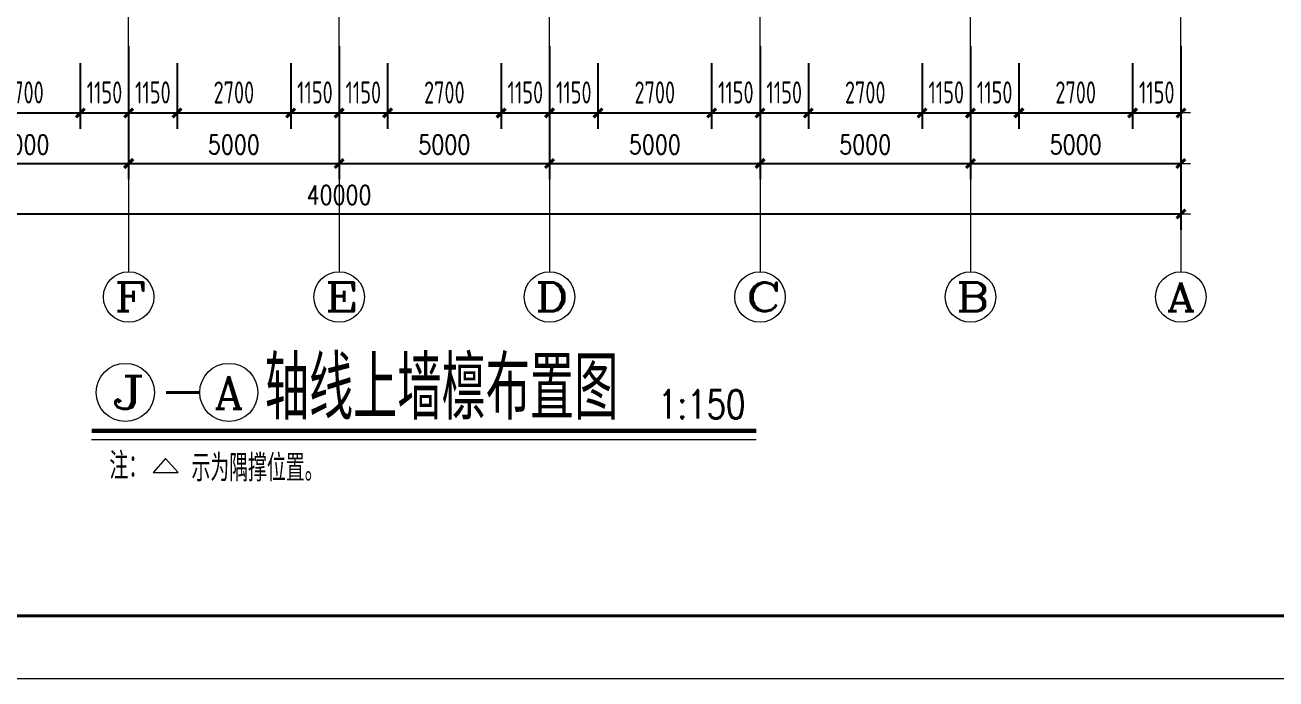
# Model space of a CAD drawing. Header units: millimetres. Extents: x 19781 to 898973, y -947928 to -267362.
# Drawn here: x 456020 to 485740, y -772565 to -757023 of the extents above; entities that cross this region are included whole.
import ezdxf

# ---------------------------------------------------------------- set-up
doc = ezdxf.new("R2010")
doc.units = ezdxf.units.MM
doc.header["$LTSCALE"] = 100
doc.linetypes.add('DOTE', pattern=[2.42, 2, -0.2, 0.02, -0.2])
doc.layers.get('0').update_dxf_attribs({"lineweight": 18})
for name, color, linetype, lineweight in [('5图框', 7, 'Continuous', 18), ('AXIS', 3, 'Continuous', 18), ('AXIS_TEXT', 7, 'Continuous', 18), ('BORDER', 7, 'Continuous', 18), ('DIM_SYMB', 3, 'Continuous', 18), ('DOTE', 1, 'DOTE', 18)]:
    doc.layers.add(name, color=color, linetype=linetype, lineweight=lineweight)
doc.styles.add('_TCH_AXIS', font='complex.shx', dxfattribs={"bigfont": 'gbcbig.shx'})
doc.styles.add('COMPLEX', font='complex.shx', dxfattribs={"bigfont": 'gbcbig.shx'})
doc.styles.add('dim_font', font='simplex.shx', dxfattribs={"width": 0.8, "bigfont": 'gbcbig.shx'})
doc.styles.add('hztxt', font='txt.shx', dxfattribs={"width": 0.7, "bigfont": 'hztxt.shx'})
doc.styles.add('TSSD_REIN', font='tssdeng.shx', dxfattribs={"width": 0.7, "bigfont": 'hztxt.shx'})
doc.dimstyles.new('DIMN150', dxfattribs={"dimscale": 1.5, "dimtxt": 300, "dimasz": 1, "dimexe": 250, "dimexo": 300, "dimgap": 150, "dimtad": 1, "dimdec": 0, "dimzin": 0, "dimdsep": 46, "dimtxsty": 'dim_font', "dimblk": '_CAXARROW', "dimcen": 0.09, "dimdle": 2, "dimclrt": 7, "dimadec": 0, "dimazin": 0, "dimtfac": 1, "dimtdec": 0, "dimtix": 1, "dimtmove": 2, "dimatfit": 3, "dimfxl": 1, "dimtolj": 1, "dimtzin": 0, "dimarcsym": 0})

# ---------------------------------------------------------------- blocks, each defined once
blk = doc.blocks.new('_AXISO')
blk.add_circle((0, 0), 0.5)
at = {"layer": 'AXIS_TEXT', "style": 'COMPLEX', "width": 1.04167}
blk.add_attdef('A', (-0.25, -0.28), '', height=0.56, dxfattribs=at)
blk = doc.blocks.new('_DIMX')
blk.add_line((-150, 0), (150, 0))
blk.add_lwpolyline([(-70, -70, 50, 50, 0), (70, 70, 50, 50, 0)], format="xyseb")
blk = doc.blocks.new('*X854')
at = {"layer": 'AXIS', "color": 0, "lineweight": -2, "transparency": 16777216}
for p, q in [((443482, -758727), (443482, -761889)), ((483482, -758727), (483482, -761889)), ((443483, -761514), (483480, -761514))]:
    blk.add_line(p, q, dxfattribs=at)
at = {"layer": 'AXIS', "color": 0, "lineweight": -2, "transparency": 16777216, "xscale": 1.5, "yscale": 1.5, "zscale": 1.5, "rotation": 180}
blk.add_blockref('_DIMX', (443482, -761514), dxfattribs=at)
at = {"layer": 'AXIS', "color": 0, "lineweight": -2, "transparency": 16777216, "xscale": 1.5, "yscale": 1.5, "zscale": 1.5}
blk.add_blockref('_DIMX', (483482, -761514), dxfattribs=at)
at = {"layer": 'AXIS', "color": 7, "transparency": 16777216, "insert": (463482, -761064), "char_height": 450, "width": 4834.29, "attachment_point": 5, "style": 'dim_font'}
blk.add_mtext('40000', dxfattribs=at)
blk = doc.blocks.new('_CAXARROW')
blk.add_hatch(color=0).paths.add_polyline_path([(0, 0), (-1, 0.125), (-1, -0.125)], flags=0)
blk = doc.blocks.new('*X857')
at = {"layer": 'AXIS', "color": 0, "lineweight": -2, "transparency": 16777216}
for p, q in [((453482, -757527), (453482, -760689)), ((458482, -757527), (458482, -760689)), ((453483, -760314), (458480, -760314))]:
    blk.add_line(p, q, dxfattribs=at)
at = {"layer": 'AXIS', "color": 0, "lineweight": -2, "transparency": 16777216, "xscale": 1.5, "yscale": 1.5, "zscale": 1.5, "rotation": 180}
blk.add_blockref('_DIMX', (453482, -760314), dxfattribs=at)
at = {"layer": 'AXIS', "color": 0, "lineweight": -2, "transparency": 16777216, "xscale": 1.5, "yscale": 1.5, "zscale": 1.5}
blk.add_blockref('_DIMX', (458482, -760314), dxfattribs=at)
at = {"layer": 'AXIS', "color": 7, "transparency": 16777216, "insert": (455982, -759864), "char_height": 450, "width": 3805.71, "attachment_point": 5, "style": 'dim_font'}
blk.add_mtext('5000', dxfattribs=at)
blk = doc.blocks.new('*X858')
at = {"layer": 'AXIS', "color": 0, "lineweight": -2, "transparency": 16777216}
for p, q in [((458482, -757527), (458482, -760689)), ((463482, -757527), (463482, -760689)), ((458483, -760314), (463480, -760314))]:
    blk.add_line(p, q, dxfattribs=at)
at = {"layer": 'AXIS', "color": 0, "lineweight": -2, "transparency": 16777216, "xscale": 1.5, "yscale": 1.5, "zscale": 1.5, "rotation": 180}
blk.add_blockref('_DIMX', (458482, -760314), dxfattribs=at)
at = {"layer": 'AXIS', "color": 0, "lineweight": -2, "transparency": 16777216, "xscale": 1.5, "yscale": 1.5, "zscale": 1.5}
blk.add_blockref('_DIMX', (463482, -760314), dxfattribs=at)
at = {"layer": 'AXIS', "color": 7, "transparency": 16777216, "insert": (460982, -759864), "char_height": 450, "width": 3805.71, "attachment_point": 5, "style": 'dim_font'}
blk.add_mtext('5000', dxfattribs=at)
blk = doc.blocks.new('*X859')
at = {"layer": 'AXIS', "color": 0, "lineweight": -2, "transparency": 16777216}
for p, q in [((463482, -757527), (463482, -760689)), ((468482, -757527), (468482, -760689)), ((463483, -760314), (468480, -760314))]:
    blk.add_line(p, q, dxfattribs=at)
at = {"layer": 'AXIS', "color": 0, "lineweight": -2, "transparency": 16777216, "xscale": 1.5, "yscale": 1.5, "zscale": 1.5, "rotation": 180}
blk.add_blockref('_DIMX', (463482, -760314), dxfattribs=at)
at = {"layer": 'AXIS', "color": 0, "lineweight": -2, "transparency": 16777216, "xscale": 1.5, "yscale": 1.5, "zscale": 1.5}
blk.add_blockref('_DIMX', (468482, -760314), dxfattribs=at)
at = {"layer": 'AXIS', "color": 7, "transparency": 16777216, "insert": (465982, -759864), "char_height": 450, "width": 3805.71, "attachment_point": 5, "style": 'dim_font'}
blk.add_mtext('5000', dxfattribs=at)
blk = doc.blocks.new('*X860')
at = {"layer": 'AXIS', "color": 0, "lineweight": -2, "transparency": 16777216}
for p, q in [((468482, -757527), (468482, -760689)), ((473482, -757527), (473482, -760689)), ((468483, -760314), (473480, -760314))]:
    blk.add_line(p, q, dxfattribs=at)
at = {"layer": 'AXIS', "color": 0, "lineweight": -2, "transparency": 16777216, "xscale": 1.5, "yscale": 1.5, "zscale": 1.5, "rotation": 180}
blk.add_blockref('_DIMX', (468482, -760314), dxfattribs=at)
at = {"layer": 'AXIS', "color": 0, "lineweight": -2, "transparency": 16777216, "xscale": 1.5, "yscale": 1.5, "zscale": 1.5}
blk.add_blockref('_DIMX', (473482, -760314), dxfattribs=at)
at = {"layer": 'AXIS', "color": 7, "transparency": 16777216, "insert": (470982, -759864), "char_height": 450, "width": 3805.71, "attachment_point": 5, "style": 'dim_font'}
blk.add_mtext('5000', dxfattribs=at)
blk = doc.blocks.new('*X861')
at = {"layer": 'AXIS', "color": 0, "lineweight": -2, "transparency": 16777216}
for p, q in [((473482, -757527), (473482, -760689)), ((478482, -757527), (478482, -760689)), ((473483, -760314), (478480, -760314))]:
    blk.add_line(p, q, dxfattribs=at)
at = {"layer": 'AXIS', "color": 0, "lineweight": -2, "transparency": 16777216, "xscale": 1.5, "yscale": 1.5, "zscale": 1.5, "rotation": 180}
blk.add_blockref('_DIMX', (473482, -760314), dxfattribs=at)
at = {"layer": 'AXIS', "color": 0, "lineweight": -2, "transparency": 16777216, "xscale": 1.5, "yscale": 1.5, "zscale": 1.5}
blk.add_blockref('_DIMX', (478482, -760314), dxfattribs=at)
at = {"layer": 'AXIS', "color": 7, "transparency": 16777216, "insert": (475982, -759864), "char_height": 450, "width": 3805.71, "attachment_point": 5, "style": 'dim_font'}
blk.add_mtext('5000', dxfattribs=at)
blk = doc.blocks.new('*X862')
at = {"layer": 'AXIS', "color": 0, "lineweight": -2, "transparency": 16777216}
for p, q in [((478482, -757527), (478482, -760689)), ((483482, -757527), (483482, -760689)), ((478483, -760314), (483480, -760314))]:
    blk.add_line(p, q, dxfattribs=at)
at = {"layer": 'AXIS', "color": 0, "lineweight": -2, "transparency": 16777216, "xscale": 1.5, "yscale": 1.5, "zscale": 1.5, "rotation": 180}
blk.add_blockref('_DIMX', (478482, -760314), dxfattribs=at)
at = {"layer": 'AXIS', "color": 0, "lineweight": -2, "transparency": 16777216, "xscale": 1.5, "yscale": 1.5, "zscale": 1.5}
blk.add_blockref('_DIMX', (483482, -760314), dxfattribs=at)
at = {"layer": 'AXIS', "color": 7, "transparency": 16777216, "insert": (480982, -759864), "char_height": 450, "width": 3805.71, "attachment_point": 5, "style": 'dim_font'}
blk.add_mtext('5000', dxfattribs=at)
blk = doc.blocks.new('*X864')
at = {"layer": 'AXIS', "color": 0, "lineweight": -2, "transparency": 16777216}
for p, q in [((457332, -757927), (457332, -759489)), ((458482, -757927), (458482, -759489)), ((457330, -759114), (457329, -759114)), ((457332, -759114), (458482, -759114)), ((458483, -759114), (458485, -759114))]:
    blk.add_line(p, q, dxfattribs=at)
at = {"layer": 'AXIS', "color": 0, "lineweight": -2, "transparency": 16777216, "xscale": 1.5, "yscale": 1.5, "zscale": 1.5}
blk.add_blockref('_DIMX', (457332, -759114), dxfattribs=at)
at = {"layer": 'AXIS', "color": 0, "lineweight": -2, "transparency": 16777216, "xscale": 1.5, "yscale": 1.5, "zscale": 1.5, "rotation": 180}
blk.add_blockref('_DIMX', (458482, -759114), dxfattribs=at)
at = {"layer": 'AXIS', "color": 7, "transparency": 16777216, "insert": (457907, -758626), "char_height": 525, "width": 3727.5, "attachment_point": 5, "style": 'TSSD_REIN'}
blk.add_mtext('1150', dxfattribs=at)
blk = doc.blocks.new('*X865')
at = {"layer": 'AXIS', "color": 0, "lineweight": -2, "transparency": 16777216}
for p, q in [((458482, -757927), (458482, -759489)), ((459632, -757927), (459632, -759489)), ((458480, -759114), (458479, -759114)), ((458482, -759114), (459632, -759114)), ((459633, -759114), (459635, -759114))]:
    blk.add_line(p, q, dxfattribs=at)
at = {"layer": 'AXIS', "color": 0, "lineweight": -2, "transparency": 16777216, "xscale": 1.5, "yscale": 1.5, "zscale": 1.5}
blk.add_blockref('_DIMX', (458482, -759114), dxfattribs=at)
at = {"layer": 'AXIS', "color": 0, "lineweight": -2, "transparency": 16777216, "xscale": 1.5, "yscale": 1.5, "zscale": 1.5, "rotation": 180}
blk.add_blockref('_DIMX', (459632, -759114), dxfattribs=at)
at = {"layer": 'AXIS', "color": 7, "transparency": 16777216, "insert": (459057, -758626), "char_height": 525, "width": 3727.5, "attachment_point": 5, "style": 'TSSD_REIN'}
blk.add_mtext('1150', dxfattribs=at)
blk = doc.blocks.new('*X866')
at = {"layer": 'AXIS', "color": 0, "lineweight": -2, "transparency": 16777216}
for p, q in [((459632, -757927), (459632, -759489)), ((462332, -757927), (462332, -759489)), ((459633, -759114), (462330, -759114))]:
    blk.add_line(p, q, dxfattribs=at)
at = {"layer": 'AXIS', "color": 0, "lineweight": -2, "transparency": 16777216, "xscale": 1.5, "yscale": 1.5, "zscale": 1.5, "rotation": 180}
blk.add_blockref('_DIMX', (459632, -759114), dxfattribs=at)
at = {"layer": 'AXIS', "color": 0, "lineweight": -2, "transparency": 16777216, "xscale": 1.5, "yscale": 1.5, "zscale": 1.5}
blk.add_blockref('_DIMX', (462332, -759114), dxfattribs=at)
at = {"layer": 'AXIS', "color": 7, "transparency": 16777216, "insert": (460982, -758626), "char_height": 525, "width": 3885, "attachment_point": 5, "style": 'TSSD_REIN'}
blk.add_mtext('2700', dxfattribs=at)
blk = doc.blocks.new('*X867')
at = {"layer": 'AXIS', "color": 0, "lineweight": -2, "transparency": 16777216}
for p, q in [((462332, -757927), (462332, -759489)), ((463482, -757927), (463482, -759489)), ((462330, -759114), (462329, -759114)), ((462332, -759114), (463482, -759114)), ((463483, -759114), (463485, -759114))]:
    blk.add_line(p, q, dxfattribs=at)
at = {"layer": 'AXIS', "color": 0, "lineweight": -2, "transparency": 16777216, "xscale": 1.5, "yscale": 1.5, "zscale": 1.5}
blk.add_blockref('_DIMX', (462332, -759114), dxfattribs=at)
at = {"layer": 'AXIS', "color": 0, "lineweight": -2, "transparency": 16777216, "xscale": 1.5, "yscale": 1.5, "zscale": 1.5, "rotation": 180}
blk.add_blockref('_DIMX', (463482, -759114), dxfattribs=at)
at = {"layer": 'AXIS', "color": 7, "transparency": 16777216, "insert": (462907, -758626), "char_height": 525, "width": 3727.5, "attachment_point": 5, "style": 'TSSD_REIN'}
blk.add_mtext('1150', dxfattribs=at)
blk = doc.blocks.new('*X868')
at = {"layer": 'AXIS', "color": 0, "lineweight": -2, "transparency": 16777216}
for p, q in [((463482, -757927), (463482, -759489)), ((464632, -757927), (464632, -759489)), ((463480, -759114), (463479, -759114)), ((463482, -759114), (464632, -759114)), ((464633, -759114), (464635, -759114))]:
    blk.add_line(p, q, dxfattribs=at)
at = {"layer": 'AXIS', "color": 0, "lineweight": -2, "transparency": 16777216, "xscale": 1.5, "yscale": 1.5, "zscale": 1.5}
blk.add_blockref('_DIMX', (463482, -759114), dxfattribs=at)
at = {"layer": 'AXIS', "color": 0, "lineweight": -2, "transparency": 16777216, "xscale": 1.5, "yscale": 1.5, "zscale": 1.5, "rotation": 180}
blk.add_blockref('_DIMX', (464632, -759114), dxfattribs=at)
at = {"layer": 'AXIS', "color": 7, "transparency": 16777216, "insert": (464057, -758626), "char_height": 525, "width": 3727.5, "attachment_point": 5, "style": 'TSSD_REIN'}
blk.add_mtext('1150', dxfattribs=at)
blk = doc.blocks.new('*X869')
at = {"layer": 'AXIS', "color": 0, "lineweight": -2, "transparency": 16777216}
for p, q in [((464632, -757927), (464632, -759489)), ((467332, -757927), (467332, -759489)), ((464633, -759114), (467330, -759114))]:
    blk.add_line(p, q, dxfattribs=at)
at = {"layer": 'AXIS', "color": 0, "lineweight": -2, "transparency": 16777216, "xscale": 1.5, "yscale": 1.5, "zscale": 1.5, "rotation": 180}
blk.add_blockref('_DIMX', (464632, -759114), dxfattribs=at)
at = {"layer": 'AXIS', "color": 0, "lineweight": -2, "transparency": 16777216, "xscale": 1.5, "yscale": 1.5, "zscale": 1.5}
blk.add_blockref('_DIMX', (467332, -759114), dxfattribs=at)
at = {"layer": 'AXIS', "color": 7, "transparency": 16777216, "insert": (465982, -758626), "char_height": 525, "width": 3885, "attachment_point": 5, "style": 'TSSD_REIN'}
blk.add_mtext('2700', dxfattribs=at)
blk = doc.blocks.new('*X870')
at = {"layer": 'AXIS', "color": 0, "lineweight": -2, "transparency": 16777216}
for p, q in [((467332, -757927), (467332, -759489)), ((468482, -757927), (468482, -759489)), ((467330, -759114), (467329, -759114)), ((467332, -759114), (468482, -759114)), ((468483, -759114), (468485, -759114))]:
    blk.add_line(p, q, dxfattribs=at)
at = {"layer": 'AXIS', "color": 0, "lineweight": -2, "transparency": 16777216, "xscale": 1.5, "yscale": 1.5, "zscale": 1.5}
blk.add_blockref('_DIMX', (467332, -759114), dxfattribs=at)
at = {"layer": 'AXIS', "color": 0, "lineweight": -2, "transparency": 16777216, "xscale": 1.5, "yscale": 1.5, "zscale": 1.5, "rotation": 180}
blk.add_blockref('_DIMX', (468482, -759114), dxfattribs=at)
at = {"layer": 'AXIS', "color": 7, "transparency": 16777216, "insert": (467907, -758626), "char_height": 525, "width": 3727.5, "attachment_point": 5, "style": 'TSSD_REIN'}
blk.add_mtext('1150', dxfattribs=at)
blk = doc.blocks.new('*X871')
at = {"layer": 'AXIS', "color": 0, "lineweight": -2, "transparency": 16777216}
for p, q in [((468482, -757927), (468482, -759489)), ((469632, -757927), (469632, -759489)), ((468480, -759114), (468479, -759114)), ((468482, -759114), (469632, -759114)), ((469633, -759114), (469635, -759114))]:
    blk.add_line(p, q, dxfattribs=at)
at = {"layer": 'AXIS', "color": 0, "lineweight": -2, "transparency": 16777216, "xscale": 1.5, "yscale": 1.5, "zscale": 1.5}
blk.add_blockref('_DIMX', (468482, -759114), dxfattribs=at)
at = {"layer": 'AXIS', "color": 0, "lineweight": -2, "transparency": 16777216, "xscale": 1.5, "yscale": 1.5, "zscale": 1.5, "rotation": 180}
blk.add_blockref('_DIMX', (469632, -759114), dxfattribs=at)
at = {"layer": 'AXIS', "color": 7, "transparency": 16777216, "insert": (469057, -758626), "char_height": 525, "width": 3727.5, "attachment_point": 5, "style": 'TSSD_REIN'}
blk.add_mtext('1150', dxfattribs=at)
blk = doc.blocks.new('*X872')
at = {"layer": 'AXIS', "color": 0, "lineweight": -2, "transparency": 16777216}
for p, q in [((469632, -757927), (469632, -759489)), ((472332, -757927), (472332, -759489)), ((469633, -759114), (472330, -759114))]:
    blk.add_line(p, q, dxfattribs=at)
at = {"layer": 'AXIS', "color": 0, "lineweight": -2, "transparency": 16777216, "xscale": 1.5, "yscale": 1.5, "zscale": 1.5, "rotation": 180}
blk.add_blockref('_DIMX', (469632, -759114), dxfattribs=at)
at = {"layer": 'AXIS', "color": 0, "lineweight": -2, "transparency": 16777216, "xscale": 1.5, "yscale": 1.5, "zscale": 1.5}
blk.add_blockref('_DIMX', (472332, -759114), dxfattribs=at)
at = {"layer": 'AXIS', "color": 7, "transparency": 16777216, "insert": (470982, -758626), "char_height": 525, "width": 3885, "attachment_point": 5, "style": 'TSSD_REIN'}
blk.add_mtext('2700', dxfattribs=at)
blk = doc.blocks.new('*X873')
at = {"layer": 'AXIS', "color": 0, "lineweight": -2, "transparency": 16777216}
for p, q in [((472332, -757927), (472332, -759489)), ((473482, -757927), (473482, -759489)), ((472330, -759114), (472329, -759114)), ((472332, -759114), (473482, -759114)), ((473483, -759114), (473485, -759114))]:
    blk.add_line(p, q, dxfattribs=at)
at = {"layer": 'AXIS', "color": 0, "lineweight": -2, "transparency": 16777216, "xscale": 1.5, "yscale": 1.5, "zscale": 1.5}
blk.add_blockref('_DIMX', (472332, -759114), dxfattribs=at)
at = {"layer": 'AXIS', "color": 0, "lineweight": -2, "transparency": 16777216, "xscale": 1.5, "yscale": 1.5, "zscale": 1.5, "rotation": 180}
blk.add_blockref('_DIMX', (473482, -759114), dxfattribs=at)
at = {"layer": 'AXIS', "color": 7, "transparency": 16777216, "insert": (472907, -758626), "char_height": 525, "width": 3727.5, "attachment_point": 5, "style": 'TSSD_REIN'}
blk.add_mtext('1150', dxfattribs=at)
blk = doc.blocks.new('*X874')
at = {"layer": 'AXIS', "color": 0, "lineweight": -2, "transparency": 16777216}
for p, q in [((478482, -757927), (478482, -759489)), ((479632, -757927), (479632, -759489)), ((478480, -759114), (478479, -759114)), ((478482, -759114), (479632, -759114)), ((479633, -759114), (479635, -759114))]:
    blk.add_line(p, q, dxfattribs=at)
at = {"layer": 'AXIS', "color": 0, "lineweight": -2, "transparency": 16777216, "xscale": 1.5, "yscale": 1.5, "zscale": 1.5}
blk.add_blockref('_DIMX', (478482, -759114), dxfattribs=at)
at = {"layer": 'AXIS', "color": 0, "lineweight": -2, "transparency": 16777216, "xscale": 1.5, "yscale": 1.5, "zscale": 1.5, "rotation": 180}
blk.add_blockref('_DIMX', (479632, -759114), dxfattribs=at)
at = {"layer": 'AXIS', "color": 7, "transparency": 16777216, "insert": (479057, -758626), "char_height": 525, "width": 3727.5, "attachment_point": 5, "style": 'TSSD_REIN'}
blk.add_mtext('1150', dxfattribs=at)
blk = doc.blocks.new('*X875')
at = {"layer": 'AXIS', "color": 0, "lineweight": -2, "transparency": 16777216}
for p, q in [((479632, -757927), (479632, -759489)), ((482332, -757927), (482332, -759489)), ((479633, -759114), (482330, -759114))]:
    blk.add_line(p, q, dxfattribs=at)
at = {"layer": 'AXIS', "color": 0, "lineweight": -2, "transparency": 16777216, "xscale": 1.5, "yscale": 1.5, "zscale": 1.5, "rotation": 180}
blk.add_blockref('_DIMX', (479632, -759114), dxfattribs=at)
at = {"layer": 'AXIS', "color": 0, "lineweight": -2, "transparency": 16777216, "xscale": 1.5, "yscale": 1.5, "zscale": 1.5}
blk.add_blockref('_DIMX', (482332, -759114), dxfattribs=at)
at = {"layer": 'AXIS', "color": 7, "transparency": 16777216, "insert": (480982, -758626), "char_height": 525, "width": 3885, "attachment_point": 5, "style": 'TSSD_REIN'}
blk.add_mtext('2700', dxfattribs=at)
blk = doc.blocks.new('*X876')
at = {"layer": 'AXIS', "color": 0, "lineweight": -2, "transparency": 16777216}
for p, q in [((482332, -757927), (482332, -759489)), ((483482, -757927), (483482, -759489)), ((482330, -759114), (482329, -759114)), ((482332, -759114), (483482, -759114)), ((483483, -759114), (483485, -759114))]:
    blk.add_line(p, q, dxfattribs=at)
at = {"layer": 'AXIS', "color": 0, "lineweight": -2, "transparency": 16777216, "xscale": 1.5, "yscale": 1.5, "zscale": 1.5}
blk.add_blockref('_DIMX', (482332, -759114), dxfattribs=at)
at = {"layer": 'AXIS', "color": 0, "lineweight": -2, "transparency": 16777216, "xscale": 1.5, "yscale": 1.5, "zscale": 1.5, "rotation": 180}
blk.add_blockref('_DIMX', (483482, -759114), dxfattribs=at)
at = {"layer": 'AXIS', "color": 7, "transparency": 16777216, "insert": (482907, -758626), "char_height": 525, "width": 3727.5, "attachment_point": 5, "style": 'TSSD_REIN'}
blk.add_mtext('1150', dxfattribs=at)
blk = doc.blocks.new('*X877')
at = {"layer": 'AXIS', "color": 0, "lineweight": -2, "transparency": 16777216}
for p, q in [((454632, -757927), (454632, -759489)), ((457332, -757927), (457332, -759489)), ((454633, -759114), (457330, -759114))]:
    blk.add_line(p, q, dxfattribs=at)
at = {"layer": 'AXIS', "color": 0, "lineweight": -2, "transparency": 16777216, "xscale": 1.5, "yscale": 1.5, "zscale": 1.5, "rotation": 180}
blk.add_blockref('_DIMX', (454632, -759114), dxfattribs=at)
at = {"layer": 'AXIS', "color": 0, "lineweight": -2, "transparency": 16777216, "xscale": 1.5, "yscale": 1.5, "zscale": 1.5}
blk.add_blockref('_DIMX', (457332, -759114), dxfattribs=at)
at = {"layer": 'AXIS', "color": 7, "transparency": 16777216, "insert": (455982, -758626), "char_height": 525, "width": 3885, "attachment_point": 5, "style": 'TSSD_REIN'}
blk.add_mtext('2700', dxfattribs=at)
blk = doc.blocks.new('*X1880')
at = {"layer": 'AXIS', "color": 0, "lineweight": -2, "transparency": 16777216}
for p, q in [((477332, -757927), (477332, -759489)), ((478482, -757927), (478482, -759489)), ((477330, -759114), (477329, -759114)), ((477332, -759114), (478482, -759114)), ((478483, -759114), (478485, -759114))]:
    blk.add_line(p, q, dxfattribs=at)
at = {"layer": 'AXIS', "color": 0, "lineweight": -2, "transparency": 16777216, "xscale": 1.5, "yscale": 1.5, "zscale": 1.5}
blk.add_blockref('_DIMX', (477332, -759114), dxfattribs=at)
at = {"layer": 'AXIS', "color": 0, "lineweight": -2, "transparency": 16777216, "xscale": 1.5, "yscale": 1.5, "zscale": 1.5, "rotation": 180}
blk.add_blockref('_DIMX', (478482, -759114), dxfattribs=at)
at = {"layer": 'AXIS', "color": 7, "transparency": 16777216, "insert": (477907, -758626), "char_height": 525, "width": 3727.5, "attachment_point": 5, "style": 'TSSD_REIN'}
blk.add_mtext('1150', dxfattribs=at)
blk = doc.blocks.new('*X1881')
at = {"layer": 'AXIS', "color": 0, "lineweight": -2, "transparency": 16777216}
for p, q in [((474632, -757927), (474632, -759489)), ((477332, -757927), (477332, -759489)), ((474633, -759114), (477330, -759114))]:
    blk.add_line(p, q, dxfattribs=at)
at = {"layer": 'AXIS', "color": 0, "lineweight": -2, "transparency": 16777216, "xscale": 1.5, "yscale": 1.5, "zscale": 1.5, "rotation": 180}
blk.add_blockref('_DIMX', (474632, -759114), dxfattribs=at)
at = {"layer": 'AXIS', "color": 0, "lineweight": -2, "transparency": 16777216, "xscale": 1.5, "yscale": 1.5, "zscale": 1.5}
blk.add_blockref('_DIMX', (477332, -759114), dxfattribs=at)
at = {"layer": 'AXIS', "color": 7, "transparency": 16777216, "insert": (475982, -758626), "char_height": 525, "width": 3885, "attachment_point": 5, "style": 'TSSD_REIN'}
blk.add_mtext('2700', dxfattribs=at)
blk = doc.blocks.new('*X1882')
at = {"layer": 'AXIS', "color": 0, "lineweight": -2, "transparency": 16777216}
for p, q in [((473482, -757927), (473482, -759489)), ((474632, -757927), (474632, -759489)), ((473480, -759114), (473479, -759114)), ((473482, -759114), (474632, -759114)), ((474633, -759114), (474635, -759114))]:
    blk.add_line(p, q, dxfattribs=at)
at = {"layer": 'AXIS', "color": 0, "lineweight": -2, "transparency": 16777216, "xscale": 1.5, "yscale": 1.5, "zscale": 1.5}
blk.add_blockref('_DIMX', (473482, -759114), dxfattribs=at)
at = {"layer": 'AXIS', "color": 0, "lineweight": -2, "transparency": 16777216, "xscale": 1.5, "yscale": 1.5, "zscale": 1.5, "rotation": 180}
blk.add_blockref('_DIMX', (474632, -759114), dxfattribs=at)
at = {"layer": 'AXIS', "color": 7, "transparency": 16777216, "insert": (474057, -758626), "char_height": 525, "width": 3727.5, "attachment_point": 5, "style": 'TSSD_REIN'}
blk.add_mtext('1150', dxfattribs=at)

msp = doc.modelspace()

# ---------------------------------------------------------------- linework, layer by layer
at = {"layer": '5图框'}
msp.add_lwpolyline([(459656.12, -767659.42), (459358.59, -767325.49), (459061.07, -767659.42)], close=True, dxfattribs=at)
at = {"layer": 'AXIS'}
for p, q in [((458481.71, -758298.53), (458481.71, -762885.53)), ((463481.71, -758298.53), (463481.71, -762885.53)), ((468481.71, -758298.53), (468481.71, -762885.53)), ((473481.71, -758298.53), (473481.71, -762885.53)), ((478481.71, -758298.53), (478481.71, -762885.53)), ((483481.71, -758298.53), (483481.71, -762885.53))]:
    msp.add_line(p, q, dxfattribs=at)
at = {"layer": 'BORDER'}
msp.add_lwpolyline([(431826, -772565), (431826, -709565), (543276, -709565), (543276, -772565)], close=True, dxfattribs=at)
msp.add_lwpolyline([(435576, -771065, 75, 75, 0), (435576, -711065, 75, 75, 0), (541776, -711065, 75, 75, 0), (541776, -771065, 75, 75, 0)], format="xyseb", close=True, dxfattribs=at)
at = {"layer": 'DIM_SYMB'}
msp.add_lwpolyline([(457602.2, -766665.32, 105, 105, 0), (473391.14, -766665.32, 105, 105, 0)], format="xyseb", dxfattribs=at)
msp.add_lwpolyline([(457602.2, -766875.32), (473391.14, -766875.32)], dxfattribs=at)
at = {"layer": 'DOTE', "linetype": 'DOTE', "ltscale": 10}
for p, q in [((463481.71, -758298.53), (463481.71, -742619.54)), ((458481.71, -758298.53), (458481.71, -743019.53)), ((468481.71, -758298.53), (468481.71, -743019.53)), ((473481.71, -758298.53), (473481.71, -744819.53)), ((478481.71, -758298.53), (478481.71, -744819.53)), ((483481.71, -758298.53), (483481.71, -744819.53))]:
    msp.add_line(p, q, dxfattribs=at)

# ---------------------------------------------------------------- block references
at = {"layer": 'AXIS'}
ref = msp.add_blockref('_AXISO', (458481.71, -763485.53), dxfattribs=dict(at, xscale=1200, yscale=1200, zscale=1200))
ref.add_attrib('A', 'F', (458142.29, -763824.94), dxfattribs={"layer": 'AXIS_TEXT', "height": 678.82, "style": '_TCH_AXIS', "width": 1.3125})
ref = msp.add_blockref('_AXISO', (463481.71, -763485.53), dxfattribs=dict(at, xscale=1200, yscale=1200, zscale=1200))
ref.add_attrib('A', 'E', (463142.29, -763824.94), dxfattribs={"layer": 'AXIS_TEXT', "height": 678.82, "style": '_TCH_AXIS', "width": 1.3125})
ref = msp.add_blockref('_AXISO', (468481.71, -763485.53), dxfattribs=dict(at, xscale=1200, yscale=1200, zscale=1200))
ref.add_attrib('A', 'D', (468142.29, -763824.94), dxfattribs={"layer": 'AXIS_TEXT', "height": 678.82, "style": '_TCH_AXIS', "width": 1.23529})
ref = msp.add_blockref('_AXISO', (473481.71, -763485.53), dxfattribs=dict(at, xscale=1200, yscale=1200, zscale=1200))
ref.add_attrib('A', 'C', (473142.29, -763824.94), dxfattribs={"layer": 'AXIS_TEXT', "height": 678.82, "style": '_TCH_AXIS', "width": 1.4})
ref = msp.add_blockref('_AXISO', (478481.71, -763485.53), dxfattribs=dict(at, xscale=1200, yscale=1200, zscale=1200))
ref.add_attrib('A', 'B', (478142.29, -763824.94), dxfattribs={"layer": 'AXIS_TEXT', "height": 678.82, "style": '_TCH_AXIS', "width": 1.23529})
ref = msp.add_blockref('_AXISO', (483481.71, -763485.53), dxfattribs=dict(at, xscale=1200, yscale=1200, zscale=1200))
ref.add_attrib('A', 'A', (483142.29, -763824.94), dxfattribs={"layer": 'AXIS_TEXT', "height": 678.82, "style": '_TCH_AXIS', "width": 1.16667})
at = {"layer": 'AXIS', "color": 3}
ref = msp.add_blockref('_AXISO', (458402.77, -765755.25), dxfattribs=dict(at, xscale=1382.469119999907, yscale=1382.469119999907, zscale=1382.469119999907))
ref.add_attrib('A', 'J', (458057.15, -766142.34), dxfattribs={"layer": 'AXIS_TEXT', "height": 774.18, "style": 'COMPLEX', "width": 1.70455})
at = {"layer": 'AXIS', "color": 3, "xscale": 1382.469119999907, "yscale": 1382.469119999907, "zscale": 1382.469119999907}
msp.add_blockref('_AXISO', (460861.96, -765755.25), dxfattribs=at).add_auto_attribs({'A': 'A'})

# ---------------------------------------------------------------- texts
at = {"style": 'hztxt', "width": 0.8}
msp.add_text('1:150', height=675, dxfattribs=at).set_placement((471055.65, -766374.63))
at = {"layer": '5图框', "style": 'hztxt', "width": 0.7}
for s, height, p in [('轴线上墙檩布置图', 1500, (461715.95, -766401.86)), ('-', 1500, (459194.95, -766401.86)), ('注：', 640.32, (458025.61, -767820.95))]:
    msp.add_text(s, height=height, dxfattribs=at).set_placement(p)
at = {"layer": '5图框', "insert": (458775.9, -767870.53), "char_height": 640.32, "width": 5529.7788, "attachment_point": 7, "style": 'hztxt'}
msp.add_mtext('   示为隅撑位置。', dxfattribs=at)

# ---------------------------------------------------------------- dimensions: what is measured, and where the dimension line sits
at = {"layer": 'AXIS'}
for base, p1, p2, override, picture, middle in [((458481.71, -760313.53), (453481.71, -757076.53), (458481.71, -757076.53), {"dimsah": 1, "dimtzin": 0}, '*X857', (455981.71, -759863.53)), ((463481.71, -760313.53), (458481.71, -757076.53), (463481.71, -757076.53), {"dimsah": 1, "dimtzin": 0}, '*X858', (460981.71, -759863.53)), ((468481.71, -760313.53), (463481.71, -757076.53), (468481.71, -757076.53), {"dimsah": 1, "dimtzin": 0}, '*X859', (465981.71, -759863.53)), ((473481.71, -760313.53), (468481.71, -757076.53), (473481.71, -757076.53), {"dimsah": 1, "dimtzin": 0}, '*X860', (470981.71, -759863.53)), ((478481.71, -760313.53), (473481.71, -757076.53), (478481.71, -757076.53), {"dimsah": 1, "dimtzin": 0}, '*X861', (475981.71, -759863.53)), ((483481.71, -760313.53), (478481.71, -757076.53), (483481.71, -757076.53), {"dimsah": 1, "dimtzin": 0}, '*X862', (480981.71, -759863.53)), ((457331.71, -759113.53), (454631.71, -757476.53), (457331.71, -757476.53), {"dimtxt": 350, "dimtxsty": 'TSSD_REIN', "dimsah": 1, "dimtzin": 0}, '*X877', (455981.71, -758626.03)), ((458481.71, -759113.53), (457331.71, -757476.53), (458481.71, -757476.53), {"dimtxt": 350, "dimtxsty": 'TSSD_REIN', "dimsah": 1, "dimtzin": 0}, '*X864', (457906.71, -758626.03)), ((462331.71, -759113.53), (459631.71, -757476.53), (462331.71, -757476.53), {"dimtxt": 350, "dimtxsty": 'TSSD_REIN', "dimsah": 1, "dimtzin": 0}, '*X866', (460981.71, -758626.03)), ((468481.71, -759113.53), (467331.71, -757476.53), (468481.71, -757476.53), {"dimtxt": 350, "dimtxsty": 'TSSD_REIN', "dimsah": 1, "dimtzin": 0}, '*X870', (467906.71, -758626.03)), ((469631.71, -759113.53), (468481.71, -757476.53), (469631.71, -757476.53), {"dimtxt": 350, "dimtxsty": 'TSSD_REIN', "dimsah": 1, "dimtzin": 0}, '*X871', (469056.71, -758626.03)), ((474631.71, -759113.53), (473481.71, -757476.53), (474631.71, -757476.53), {"dimtxt": 350, "dimtxsty": 'TSSD_REIN', "dimsah": 1, "dimtzin": 0}, '*X1882', (474056.71, -758626.03)), ((477331.71, -759113.53), (474631.71, -757476.53), (477331.71, -757476.53), {"dimtxt": 350, "dimtxsty": 'TSSD_REIN', "dimsah": 1, "dimtzin": 0}, '*X1881', (475981.71, -758626.03)), ((478481.71, -759113.53), (477331.71, -757476.53), (478481.71, -757476.53), {"dimtxt": 350, "dimtxsty": 'TSSD_REIN', "dimsah": 1, "dimtzin": 0}, '*X1880', (477906.71, -758626.03)), ((479631.71, -759113.53), (478481.71, -757476.53), (479631.71, -757476.53), {"dimtxt": 350, "dimtxsty": 'TSSD_REIN', "dimsah": 1, "dimtzin": 0}, '*X874', (479056.71, -758626.03)), ((483481.71, -761513.53), (443481.71, -758276.53), (483481.71, -758276.53), {"dimsah": 1, "dimtzin": 0}, '*X854', (463481.71, -761063.53))]:
    dim = msp.add_linear_dim(base=base, p1=p1, p2=p2, dimstyle='DIMN150', override=override, dxfattribs=at)
    dim.commit()
    dim.dimension.update_dxf_attribs({"geometry": picture, "text_midpoint": middle})
for base, p1, p2, picture, middle in [((459631.71, -759113.53), (458481.71, -757476.53), (459631.71, -757476.53), '*X865', (459056.71, -758626.03)), ((463481.71, -759113.53), (462331.71, -757476.53), (463481.71, -757476.53), '*X867', (462906.71, -758626.03)), ((464631.71, -759113.53), (463481.71, -757476.53), (464631.71, -757476.53), '*X868', (464056.71, -758626.03)), ((467331.71, -759113.53), (464631.71, -757476.53), (467331.71, -757476.53), '*X869', (465981.71, -758626.03)), ((472331.71, -759113.53), (469631.71, -757476.53), (472331.71, -757476.53), '*X872', (470981.71, -758626.03)), ((473481.71, -759113.53), (472331.71, -757476.53), (473481.71, -757476.53), '*X873', (472906.71, -758626.03)), ((482331.71, -759113.53), (479631.71, -757476.53), (482331.71, -757476.53), '*X875', (480981.71, -758626.03)), ((483481.71, -759113.53), (482331.71, -757476.53), (483481.71, -757476.53), '*X876', (482906.71, -758626.03))]:
    dim = msp.add_linear_dim(base=base, p1=p1, p2=p2, angle=0, dimstyle='DIMN150', override={"dimtxt": 350, "dimtxsty": 'TSSD_REIN', "dimsah": 1, "dimtzin": 0}, dxfattribs=at)
    dim.commit()
    dim.dimension.update_dxf_attribs({"geometry": picture, "text_midpoint": middle})

doc.saveas('drawing.dxf')
